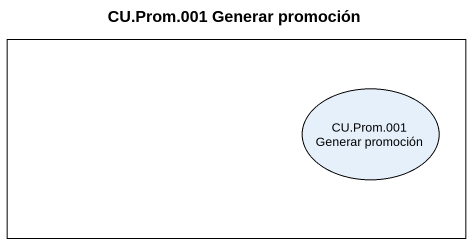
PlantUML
@startuml
title CU.Prom.001 Generar promoción
rectangle " " as rectangle1 {
  usecase "CU.Prom.001 Generar promoción" as CU_Prom_001_Generar
}
@enduml
